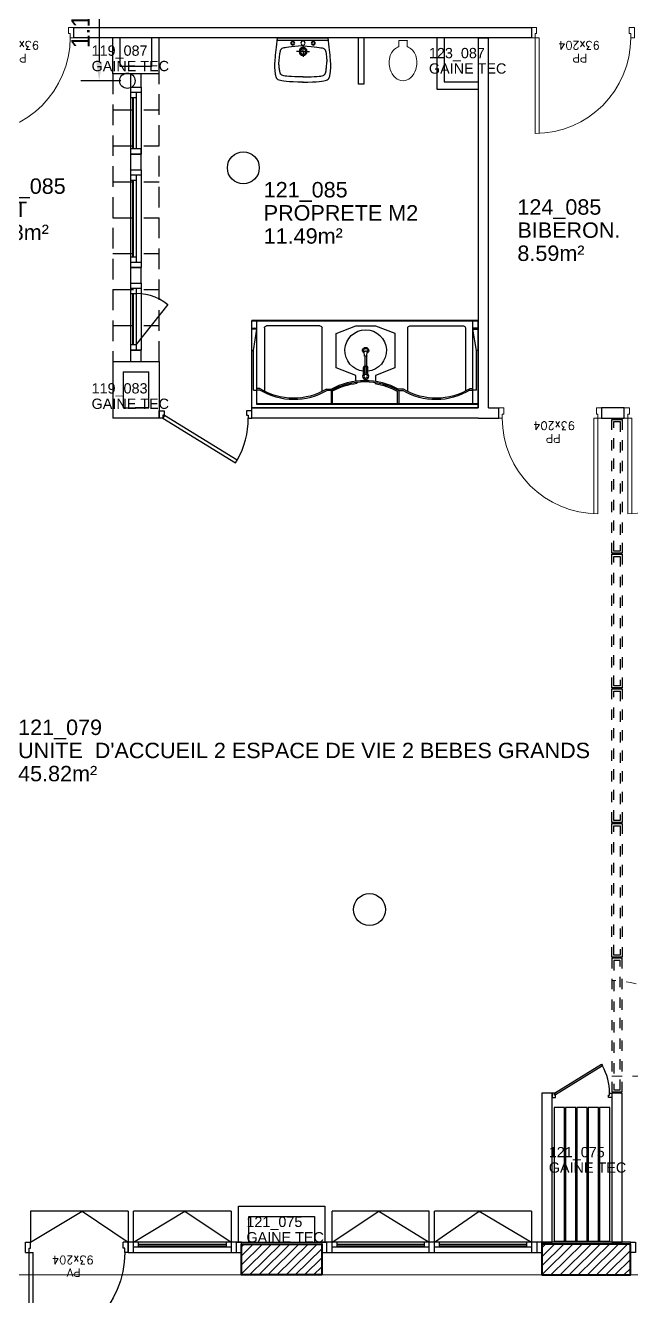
# Model space of a CAD drawing. Header units: metres. Extents: x -8 to 211, y -5 to 120.
# Drawn here: x 118.29 to 124.18, y 74.57 to 86.94 of the extents above; entities that cross this region are included whole.
import ezdxf
from ezdxf.enums import TextEntityAlignment as Align

# ---------------------------------------------------------------- set-up
doc = ezdxf.new("R2010")
doc.units = ezdxf.units.M
doc.header["$LTSCALE"] = 0.8
doc.header["$MEASUREMENT"] = 0
for name, pattern in [('CACHE2', [0.1875, 0.125, -0.0625]), ('CACHÉ', [0.25, 0.125, -0.125]), ('CONTINU', [0]), ('HIDDEN', [0.375, 0.25, -0.125])]:
    doc.linetypes.add(name, pattern=pattern)
doc.layers.get('0').update_dxf_attribs({"linetype": 'CONTINUOUS'})
doc.layers.get('Defpoints').update_dxf_attribs({"linetype": 'CONTINUOUS'})
for name, color, linetype in [('0_Fmult', 7, 'CONTINUOUS'), ('A-EQTE-SANITAIRE', 5, 'CONTINUOUS'), ('A-FINITION-C', 192, 'CONTINUOUS'), ('A-MOBILIER', 46, 'CONTINUOUS'), ('A_AGENC', 204, 'CONTINUOUS'), ('A_CHASS', 4, 'CONTINUOUS'), ('A_COTE', 4, 'CONTINUOUS'), ('A_EQMP', 142, 'CONTINUOUS'), ('A_Etiqu_Gaine', 7, 'CONTINUOUS'), ('A_Etiqu_Gaine_ancien', 7, 'CONTINUOUS'), ('A_Etiqu_Gaine_code', 7, 'CONTINUOUS'), ('A_Etiqu_Local', 7, 'CONTINUOUS'), ('A_HACH_STRUC', 7, 'CONTINUOUS'), ('A_MURS_CLOI', 7, 'CONTINUOUS')]:
    doc.layers.add(name, color=color, linetype=linetype)
for name, color, linetype, lineweight in [('A_MURS_STRU', 7, 'CONTINUOUS', 40), ('A_PORTE', 7, 'CONTINU', 0), ('A_SANI', 5, 'CONTINU', 0)]:
    doc.layers.add(name, color=color, linetype=linetype, lineweight=lineweight)
doc.styles.add('Attribut', font='arial.ttf')
doc.styles.add('ROMANS8', font='romans8', dxfattribs={"height": 10})
doc.dimstyles.get("Standard").update_dxf_attribs({"dimtxt": 0.18, "dimasz": 0.18, "dimexe": 0.18, "dimexo": 0.0625, "dimgap": 0.09, "dimtad": 1, "dimzin": 0, "dimdsep": 46, "dimtxsty": 'Standard', "dimcen": 0.09, "dimadec": 0, "dimazin": 0, "dimtfac": 1, "dimtofl": 0, "dimtmove": 0, "dimatfit": 3, "dimfxl": 1, "dimtolj": 1, "dimtzin": 0, "dimarcsym": 0})

# ---------------------------------------------------------------- blocks, each defined once
blk = doc.blocks.new('*D41')
at = {"layer": 'A_COTE', "color": 0, "linetype": 'Continuous', "lineweight": -2, "transparency": 16777216}
for p, q in [((119.22, 87.5), (118.829, 87.5)), ((119.009, 87.32), (119.009, 86.58)), ((119.22, 86.4), (118.829, 86.4))]:
    blk.add_line(p, q, dxfattribs=at)
at = {"layer": 'A_COTE', "color": 0, "linetype": 'Continuous', "transparency": 16777216}
for points in [[(118.979, 87.32), (119.039, 87.32), (119.009, 87.5)], [(118.979, 86.58), (119.039, 86.58), (119.009, 86.4)]]:
    blk.add_solid(points, dxfattribs=at)
at = {"layer": 'Defpoints', "color": 0, "linetype": 'Continuous', "transparency": 16777216}
for p in [(119.283, 87.5), (119.009, 86.4), (119.283, 86.4)]:
    blk.add_point(p, dxfattribs=at)
at = {"layer": 'A_COTE', "color": 0, "linetype": 'Continuous', "transparency": 16777216, "insert": (118.829, 86.95), "char_height": 0.18, "attachment_point": 5, "rotation": 90}
blk.add_mtext('\\A1;1.10', dxfattribs=at)
blk = doc.blocks.new('WC_CRECH')
at = {"linetype": 'ByBlock'}
for p, q in [((4, 0), (-4, 0)), ((-4.2, -0.3), (-4.2, -5.9)), ((4.2, -0.3), (4.2, -5.9))]:
    blk.add_line(p, q, dxfattribs=at)
for centre, radius, start, end in [((-4, -0.3), 0.3, 90, 180), ((4, -0.3), 0.3, 0, 90), ((0, -18.5), 13, 112.0776, 161.3283), ((-5.5, -5), 1.5, 292.0776, 323.1301), ((5.5, -5), 1.5, 216.8699, 247.9224), ((0, -18.5), 13, 18.6717, 67.9224), ((9, -21.5), 22.5, 161.3283, 180), ((9, -21.5), 22.5, 180, 196.8859), ((-9, -21.5), 22.5, 0, 18.6717), ((-9, -21.5), 22.5, 343.1141, 0), ((4.7, -22.8), 18, 196.8859, 227.8886), ((0, -28), 11, 227.8886, 270), ((0, -28), 11, 270, 312.1114), ((-4.7, -22.8), 18, 312.1114, 343.1141)]:
    blk.add_arc(centre, radius, start, end, dxfattribs=at)
blk = doc.blocks.new('BROCA1-G169')
at = {"layer": 'A-EQTE-SANITAIRE', "linetype": 'Continuous'}
for points in [[(27.826138, 5.221161), (27.782175, 5.218195), (27.744941, 5.215266), (27.713822, 5.212355), (27.68821, 5.209444), (27.667491, 5.206513), (27.651056, 5.203543), (27.638292, 5.200516), (27.62859, 5.197411), (27.621338, 5.19421), (27.615925, 5.190894), (27.615925, 5.190894), (27.613724, 5.189182), (27.611801, 5.187411), (27.610123, 5.185551), (27.608661, 5.183578), (27.607384, 5.181464), (27.606262, 5.179183), (27.605265, 5.176706), (27.604361, 5.174008), (27.603521, 5.171062), (27.602714, 5.167841), (27.602714, 5.167841), (27.601123, 5.160528), (27.599567, 5.152158), (27.598071, 5.142884), (27.59666, 5.132857), (27.595359, 5.122229), (27.594193, 5.111151), (27.593185, 5.099775), (27.592362, 5.088253), (27.591747, 5.076736), (27.591366, 5.065376)], [(27.822781, 5.221161), (27.866739, 5.218195), (27.903971, 5.215266), (27.935088, 5.212355), (27.9607, 5.209444), (27.981419, 5.206513), (27.997855, 5.203543), (28.010619, 5.200516), (28.020322, 5.197411), (28.027574, 5.19421), (28.032988, 5.190894), (28.032988, 5.190894), (28.035188, 5.189182), (28.037111, 5.187411), (28.038789, 5.185551), (28.04025, 5.183578), (28.041526, 5.181464), (28.042647, 5.179183), (28.043644, 5.176706), (28.044547, 5.174008), (28.045386, 5.171062), (28.046193, 5.167841), (28.046193, 5.167841), (28.047783, 5.16053), (28.049338, 5.152175), (28.050832, 5.142943), (28.05224, 5.132997), (28.053538, 5.122502), (28.054701, 5.111623), (28.055702, 5.100524), (28.056518, 5.089371), (28.057122, 5.078327), (28.057491, 5.067558)]]:
    blk.add_lwpolyline(points, dxfattribs=at)
blk = doc.blocks.new('BROCA1-G170')
at = {"layer": 'A-EQTE-SANITAIRE', "linetype": 'Continuous'}
for points in [[(27.826138, 4.919128), (27.782175, 4.919521), (27.744941, 4.920389), (27.713822, 4.921695), (27.68821, 4.9234), (27.667491, 4.925467), (27.651056, 4.927858), (27.638292, 4.930535), (27.62859, 4.93346), (27.621338, 4.936595), (27.615925, 4.939902), (27.615925, 4.939902), (27.613724, 4.941613), (27.611801, 4.943385), (27.610123, 4.945244), (27.608661, 4.947216), (27.607384, 4.94933), (27.606262, 4.951612), (27.605265, 4.954088), (27.604361, 4.956785), (27.603521, 4.959731), (27.602714, 4.962952), (27.602714, 4.962952), (27.601123, 4.970266), (27.599567, 4.978636), (27.598071, 4.987911), (27.59666, 4.997938), (27.595359, 5.008567), (27.594193, 5.019645), (27.593185, 5.031022), (27.592362, 5.042544), (27.591747, 5.054062), (27.591366, 5.065422)], [(27.822781, 4.919128), (27.866739, 4.919521), (27.903971, 4.920389), (27.935088, 4.921695), (27.9607, 4.9234), (27.981419, 4.925467), (27.997855, 4.927858), (28.010619, 4.930535), (28.020322, 4.93346), (28.027574, 4.936595), (28.032988, 4.939902), (28.032988, 4.939902), (28.035188, 4.941613), (28.037111, 4.943385), (28.038789, 4.945244), (28.04025, 4.947216), (28.041526, 4.94933), (28.042647, 4.951612), (28.043644, 4.954088), (28.044547, 4.956785), (28.045386, 4.959731), (28.046193, 4.962952), (28.046193, 4.962952), (28.047783, 4.970264), (28.049338, 4.978619), (28.050832, 4.987852), (28.05224, 4.997798), (28.053538, 5.008294), (28.054701, 5.019174), (28.055702, 5.030273), (28.056518, 5.041427), (28.057122, 5.052471), (28.057491, 5.06324)]]:
    blk.add_lwpolyline(points, dxfattribs=at)
blk = doc.blocks.new('BROCA1-G168')
at = {"layer": 'A-EQTE-SANITAIRE'}
for name in ['BROCA1-G169', 'BROCA1-G170']:
    blk.add_blockref(name, (0, 0), dxfattribs=at)
blk = doc.blocks.new('BROCA1-G167')
at = {"layer": 'A-EQTE-SANITAIRE', "linetype": 'Continuous'}
for p, q in [((28.072643, 5.300003), (27.577328, 5.300003)), ((28.072643, 5.275101), (27.577328, 5.275101)), ((27.823009, 5.166458), (27.823009, 5.217514)), ((27.823009, 5.166458), (27.759792, 5.166458)), ((27.823009, 5.166458), (27.886242, 5.166458)), ((27.823009, 5.166458), (27.823009, 5.115402))]:
    blk.add_line(p, q, dxfattribs=at)
for points in [[(27.826946, 4.868286), (27.775527, 4.869048), (27.73197, 4.870321), (27.695554, 4.872081), (27.665559, 4.874305), (27.641262, 4.87697), (27.621944, 4.880054), (27.606883, 4.883532), (27.595357, 4.887381), (27.586647, 4.891579), (27.58003, 4.896103), (27.58003, 4.896103), (27.577292, 4.898487), (27.574865, 4.900986), (27.572718, 4.90364), (27.57082, 4.90649), (27.569139, 4.909576), (27.567644, 4.912936), (27.566304, 4.916613), (27.565086, 4.920644), (27.56396, 4.925071), (27.562894, 4.929933), (27.562894, 4.929933), (27.561862, 4.935251), (27.560863, 4.940968), (27.559904, 4.947008), (27.558988, 4.953296), (27.558121, 4.959754), (27.557309, 4.966308), (27.556555, 4.97288), (27.555866, 4.979396), (27.555247, 4.985778), (27.554702, 4.991952), (27.554702, 4.991952), (27.554237, 4.997867), (27.553854, 5.003585), (27.553557, 5.009195), (27.553347, 5.014782), (27.553229, 5.020437), (27.553204, 5.026246), (27.553275, 5.032298), (27.553444, 5.03868), (27.553716, 5.045481), (27.554092, 5.052789), (27.554092, 5.052789), (27.555157, 5.069134), (27.556611, 5.087716), (27.558411, 5.108395), (27.560518, 5.131029), (27.562891, 5.155477), (27.56549, 5.181598), (27.568274, 5.209253), (27.571201, 5.238299), (27.574233, 5.268596), (27.577328, 5.300003)], [(27.823009, 4.868286), (27.874433, 4.869048), (27.917993, 4.870321), (27.954411, 4.872081), (27.984409, 4.874305), (28.008706, 4.87697), (28.028025, 4.880054), (28.043086, 4.883532), (28.054611, 4.887381), (28.06332, 4.891579), (28.069936, 4.896103), (28.069936, 4.896103), (28.072674, 4.898487), (28.0751, 4.900986), (28.077246, 4.90364), (28.079143, 4.90649), (28.080823, 4.909576), (28.082317, 4.912936), (28.083657, 4.916613), (28.084874, 4.920644), (28.086, 4.925071), (28.087067, 4.929933), (28.087067, 4.929933), (28.088099, 4.935251), (28.089098, 4.940968), (28.090058, 4.947008), (28.090975, 4.953296), (28.091842, 4.959754), (28.092656, 4.966308), (28.09341, 4.97288), (28.0941, 4.979396), (28.094721, 4.985778), (28.095266, 4.991952), (28.095266, 4.991952), (28.095732, 4.997867), (28.096116, 5.003585), (28.096413, 5.009195), (28.096623, 5.014782), (28.096742, 5.020437), (28.096767, 5.026246), (28.096696, 5.032298), (28.096527, 5.03868), (28.096255, 5.045481), (28.095879, 5.052789), (28.095879, 5.052789), (28.094814, 5.069134), (28.09336, 5.087716), (28.09156, 5.108395), (28.089453, 5.131029), (28.08708, 5.155477), (28.084481, 5.181598), (28.081697, 5.209253), (28.07877, 5.238299), (28.075738, 5.268596), (28.072643, 5.300003)]]:
    blk.add_lwpolyline(points, dxfattribs=at)
for centre, radius in [((27.723522, 5.24794), 0.018922), ((27.723522, 5.24794), 0.014404), ((27.823009, 5.166458), 0.038702), ((27.823009, 5.166458), 0.027388), ((27.823009, 5.24794), 0.020417), ((27.922512, 5.24794), 0.018922), ((27.922512, 5.24794), 0.014404)]:
    blk.add_circle(centre, radius, dxfattribs=at)
at = {"layer": 'A-EQTE-SANITAIRE'}
blk.add_blockref('BROCA1-G168', (0, 0), dxfattribs=at)
blk = doc.blocks.new('CHAVONNET 2510 PLAN')
for p, q in [((9.1, 0.9), (2.9, 0.9)), ((19.5, 0.9), (9.8, 0.9)), ((9.1, -0.9), (2.9, -0.9)), ((19.5, -0.9), (9.8, -0.9))]:
    blk.add_line(p, q)
for points in [[(2.2, 2), (8.4, 2)], [(2.7, 1.4), (8.3, 1.4)], [(19.5, 0.9), (19.5, 0)], [(19.5, -0.9), (19.5, 0)], [(19.7, 1.2), (23.8, 1.4)], [(24.2, 0.9), (24.2, 0)], [(24.2, -0.9), (24.2, 0)], [(2.2, -2), (8.4, -2)], [(2.7, -1.4), (8.3, -1.4)], [(19.7, -1.2), (23.8, -1.4)]]:
    blk.add_lwpolyline(points)
for radius in [3, 1.8]:
    blk.add_circle((0, 0), radius)
for centre, radius, start, end in [((8.1, 0.1), 1.34, 357.3786, 79.8807), ((8.1, 0.1), 1.94, 357.3786, 79.8807), ((8.1, -0.1), 1.94, 280.1193, 2.6214), ((19.7, 1), 0.217, 85.0412, 202.7221), ((23.8, 1), 0.456, 349.8817, 90.5832), ((8.1, -0.1), 1.34, 280.1193, 2.6214), ((19.7, -1), 0.217, 157.2779, 274.9588), ((23.8, -1), 0.456, 269.4168, 10.1183)]:
    blk.add_arc(centre, radius, start, end)
blk = doc.blocks.new('loxox 220 lavabo')
for p, q in [((0, -0.1), (220, -0.1)), ((220, -0.1), (0, -0.1)), ((0, -0.1), (0, -85.1)), ((1.7, -0.1), (1.7, -0.1)), ((1.7, -0.1), (1.7, -0.1)), ((1.7, -0.1), (1.7, -0.1)), ((1.7, -0.1), (25, -0.1)), ((220, -3.3), (5, -3.3)), ((5, -3.3), (5, -85.1)), ((5, -4.2), (77.2, -4.2)), ((47.1, -10.4), (47.1, -10.4)), ((77.2, -17.1), (77.2, -3.4)), ((78.5, -3.3), (78.5, -16.5)), ((78.5, -4.2), (220, -4.2)), ((141.5, -3.3), (141.5, -16.4)), ((142.8, -17.1), (142.8, -3.4)), ((172.9, -10.4), (172.9, -10.4)), ((218.3, -0.1), (195, -0.1)), ((215, -3.3), (215, -85.1)), ((218.3, -0.1), (218.3, -0.1)), ((218.3, -0.1), (218.3, -0.1)), ((218.3, -0.1), (218.3, -0.1)), ((220, -0.1), (220, -85.1)), ((1.7, -17.4), (5, -17.4)), ((1.7, -17.4), (1.7, -55.9)), ((8, -17.4), (5, -17.4)), ((8, -18.8), (5, -18.8)), ((12.3, -77.8), (12.3, -16.3)), ((68.3, -15.9), (68.3, -77.8)), ((68.5, -19.5), (68.5, -19.5)), ((72.6, -18.3), (77.4, -18.3)), ((77.2, -17.1), (73.3, -17.1)), ((102.3, -24.1), (102.7, -25.2)), ((119.9, -23.8), (119.5, -24.9)), ((147.4, -18.3), (142.5, -18.3)), ((142.8, -17.1), (146.7, -17.1)), ((151.5, -19.5), (151.5, -19.5)), ((151.7, -15.9), (151.7, -77.8)), ((207.7, -77.8), (207.7, -16.3)), ((212, -17.4), (215, -17.4)), ((212, -18.8), (215, -18.8)), ((218.3, -17.4), (215, -17.4)), ((218.3, -17.4), (218.3, -55.9)), ((101, -31.6), (82, -38.9)), ((101.3, -26.2), (101, -31.6)), ((120.3, -31.6), (120.3, -25.9)), ((139.1, -39.1), (120.3, -31.6)), ((82, -38.9), (82, -72.5)), ((139.1, -72.9), (139.1, -39.1)), ((0, -56), (1.7, -56)), ((1.7, -56), (5, -76.5)), ((218.3, -56), (215, -76.5)), ((220, -56), (218.3, -56)), ((82, -72.5), (101.1, -79.9)), ((120.4, -79.9), (139.1, -72.9)), ((5, -76.5), (0, -76.5)), ((0, -77.6), (5, -77.6)), ((220, -84.3), (0, -84.3)), ((220, -85.1), (0, -85.1)), ((3, -78.4), (3, -78.4)), ((66.3, -79.8), (14.3, -79.8)), ((101.1, -79.9), (120.4, -79.9)), ((153.7, -79.8), (205.7, -79.8)), ((215, -76.5), (220, -76.5)), ((220, -77.6), (215, -77.6)), ((217, -78.4), (217, -78.4))]:
    blk.add_line(p, q)
for centre, radius, start, end in [((40.9, -71.2), 63.1, 59.0783, 121.4924), ((40.7, -71.7), 62.2, 59.1403, 121.6996), ((179.1, -71.2), 63.1, 58.5076, 120.9217), ((179.3, -71.7), 62.2, 58.3004, 120.8597), ((110, 41.9), 67.5, 240.9058, 299.0942), ((109.9, 40.2), 67, 240.9077, 299.0923), ((109.8, 41.2), 65.7, 241.5841, 263.4291), ((109.8, 41.2), 65.7, 278.7961, 298.7817), ((110.7, -55.9), 20.2, 95.6887, 84.3054), ((110.7, -55.9), 20.2, 92.5557, 93.9771), ((110.7, -55.9), 20.2, 86.0161, 87.4403), ((110.7, -55.9), 3, 116.7643, 63.2048), ((110.7, -55.9), 2, 135.4191, 44.5199), ((14.3, -77.8), 2, 180, 270), ((66.3, -77.8), 2, 270, 0), ((153.7, -77.8), 2, 180, 270), ((205.7, -77.8), 2, 270, 0)]:
    blk.add_arc(centre, radius, start, end)
at = {"rotation": 270}
blk.add_blockref('CHAVONNET 2510 PLAN', (110.7, -30.9), dxfattribs=at)
blk = doc.blocks.new('A_Etiqu_Local')
at = {"style": 'Attribut', "flags": 1}
for tag, p in [('CODE_HOPITAL', (-0.446, 1.632)), ('CODE_SITE', (-0.446, 1.407)), ('CODE_BATIMENT', (-0.446, 1.182)), ('CODE_SECTEUR', (-0.446, 0.957)), ('CODE_ETAGE', (-0.446, 0.732)), ('NOM_NORMALISE', (-0.446, -0.843)), ('SECTEUR_ACTIVITE', (-0.446, -1.068)), ('SOUS_SECTEUR_ACTIVITE', (-0.446, -1.293)), ('VOLUME', (-0.446, -1.518)), ('SERVICE', (-0.446, -1.743)), ('CODE_UG', (-0.446, -1.968)), ('CODE_UA', (-0.446, -2.193)), ('CODE_POLE', (-0.446, -2.418)), ('OCCUPANT_EXTERNE', (-0.446, -2.643)), ('DISPONIBILITE', (-0.446, -2.868)), ('ACCES_HANDICAPES', (-0.446, -3.093)), ('NATURE_SOL', (-0.446, -3.318)), ('RISQUE_LABORATOIRE', (-0.446, -3.543)), ('AMIANTE', (-0.446, -3.768))]:
    blk.add_attdef(tag, p, '', height=0.15, dxfattribs=at)
at = {"layer": 'A_Etiqu_Local', "style": 'Attribut'}
for tag, p in [('CODE_PIECE', (-0.446, 0.282)), ('NOM_USAGE', (-0.446, 0.057)), ('SURFACE', (-0.446, -0.168))]:
    blk.add_attdef(tag, p, '', height=0.15, dxfattribs=at)
blk = doc.blocks.new('A_Etiqu_Gaine')
at = {"style": 'Attribut', "flags": 1}
for tag, p in [('CODE_HOPITAL', (-0.432, 0.865)), ('CODE_SITE', (-0.432, 0.715)), ('CODE_BATIMENT', (-0.432, 0.565)), ('CODE_SECTEUR', (-0.432, 0.415)), ('CODE_ETAGE', (-0.432, 0.265)), ('NOM_NORMALISE', (-0.432, -0.335)), ('SECTEUR_ACTIVITE', (-0.432, -0.485)), ('SOUS_SECTEUR_ACTIVITE', (-0.432, -0.635)), ('SURFACE', (-0.432, -0.785)), ('CODE_UG', (-0.432, -0.935)), ('CODE_POLE', (-0.432, -1.085)), ('AMIANTE', (-0.432, -1.235))]:
    blk.add_attdef(tag, p, '', height=0.1, dxfattribs=at)
at = {"layer": 'A_Etiqu_Gaine', "style": 'Attribut'}
blk.add_attdef('NOM_USAGE', (-0.432, -0.185), '', height=0.1, dxfattribs=at)
at = {"layer": 'A_Etiqu_Gaine_ancien', "style": 'Attribut'}
blk.add_attdef('CODE_PIECE_ANCIEN', (-0.432, 0.115), '', height=0.1, dxfattribs=at)
at = {"layer": 'A_Etiqu_Gaine_code', "style": 'Attribut'}
blk.add_attdef('CODE_PIECE', (-0.432, -0.035), '', height=0.1, dxfattribs=at)
blk = doc.blocks.new('BATI-10')
for p, q in [((0, 0.1), (0, 0)), ((0, 0.1), (0.035, 0.1)), ((0, 0), (0.05, 0)), ((0.035, 0.1), (0.035, 0.06)), ((0.035, 0.06), (0.05, 0.06)), ((0.05, 0.06), (0.05, 0))]:
    blk.add_line(p, q)
blk = doc.blocks.new('P90bt10')
for p, q in [((0.035, 1.03), (0.035, 0.1)), ((0.075, 1.029), (0.075, 0.1)), ((0.035, 0.1), (0.075, 0.1))]:
    blk.add_line(p, q)
blk.add_arc((0.035, 0.1), 0.93, 0, 90)
blk.add_blockref('BATI-10', (0, 0))
at = {"xscale": -1}
blk.add_blockref('BATI-10', (1, 0), dxfattribs=at)
at = {"style": 'ROMANS8'}
for tag, p in [('DEF', (0.47, 0.256)), ('DIM', (0.461, 0.134))]:
    blk.add_attdef(tag, text='', height=0.08, dxfattribs=at).set_placement(p, align=Align.CENTER)

msp = doc.modelspace()

# ---------------------------------------------------------------- hatches: boundary and pattern name
at = {"layer": 'A_HACH_STRUC'}
h = msp.add_hatch(dxfattribs=at)
h.set_pattern_fill('ANSI31', color=8, scale=0.5, angle=359.76959, style=0)
h.paths.add_polyline_path([(121.172, 75.084), (120.392, 75.084), (120.392, 75.004), (120.392, 75.004), (120.392, 74.784), (121.172, 74.784)])
h = msp.add_hatch(dxfattribs=at)
h.set_pattern_fill('ANSI31', color=8, scale=0.5, angle=359.76959, style=0)
h.paths.add_polyline_path([(124.172, 75.084), (123.312, 75.084), (123.312, 75.004), (123.312, 74.784), (124.172, 74.784)])

# ---------------------------------------------------------------- linework, layer by layer
at = {"layer": '0_Fmult', "color": 8, "const_width": 0.01}
msp.add_lwpolyline([(116.992, 97.522), (116.992, 83.418), (111.592, 83.418), (111.592, 77.973), (117.942, 77.973), (117.942, 74.784), (132.942, 74.784), (132.942, 72.934), (137.662, 72.934), (137.642, 86.882), (137.662, 89.618), (136.67, 89.618), (136.67, 97.522)], close=True, dxfattribs=at)
at = {"layer": 'A-FINITION-C', "color": 8}
for points in [[(120.342, 75.104), (121.222, 75.104)], [(124.172, 75.104), (123.262, 75.104)]]:
    msp.add_lwpolyline(points, dxfattribs=at)
at = {"layer": 'A-MOBILIER', "color": 8, "linetype": 'HIDDEN'}
for points in [[(119.142, 86.468), (119.142, 83.668), (119.592, 83.668), (119.592, 86.468)], [(119.592, 86.468), (119.142, 86.468)], [(119.142, 86.118), (119.592, 86.118)], [(119.142, 85.768), (119.592, 85.768)], [(119.142, 85.418), (119.592, 85.418)], [(119.142, 85.068), (119.592, 85.068)], [(119.142, 84.718), (119.592, 84.718)], [(119.142, 84.368), (119.592, 84.368)], [(119.142, 84.018), (119.592, 84.018)]]:
    msp.add_lwpolyline(points, dxfattribs=at)
at = {"layer": 'A-MOBILIER', "color": 8}
for centre in [(120.41, 85.553), (121.636, 78.338)]:
    msp.add_circle(centre, 0.155, dxfattribs=at)
at = {"layer": 'A_AGENC', "color": 8}
for points in [[(119.642, 83.188), (119.642, 83.148), (119.627, 83.148), (119.627, 83.118), (119.592, 83.118), (119.592, 83.188)], [(119.627, 83.118), (120.335, 82.684), (120.35, 82.71), (119.643, 83.143)], [(120.442, 83.188), (120.442, 83.148), (120.457, 83.148), (120.457, 83.118), (120.492, 83.118), (120.492, 83.188)], [(123.435, 76.554), (123.891, 76.833), (123.901, 76.817), (123.445, 76.537)], [(123.444, 76.509), (123.444, 76.534), (123.435, 76.534), (123.435, 76.554), (123.412, 76.554), (123.412, 76.509)], [(123.96, 76.509), (123.96, 76.534), (123.97, 76.534), (123.97, 76.554), (123.992, 76.554), (123.992, 76.509)]]:
    msp.add_lwpolyline(points, close=True, dxfattribs=at)
for centre, radius, start, end in [((119.627, 83.118), 0.831, 330.5689, 0), ((123.435, 76.554), 0.535, 0, 29.4311)]:
    msp.add_arc(centre, radius, start, end, dxfattribs=at)
at = {"layer": 'A_CHASS', "color": 8}
for p, q in [((119.367, 83.83), (119.678, 84.222)), ((120.292, 75.404), (120.292, 75.004)), ((123.212, 75.404), (123.212, 75.004)), ((120.392, 75.104), (119.292, 75.104)), ((121.172, 75.004), (123.312, 75.004))]:
    msp.add_line(p, q, dxfattribs=at)
for points in [[(119.417, 86.337), (119.417, 85.687), (119.317, 85.687)], [(119.317, 85.687), (119.317, 86.337)], [(119.317, 86.337), (119.417, 86.337)], [(119.417, 86.287), (119.317, 86.287)], [(119.317, 86.237), (119.367, 86.237)], [(119.332, 86.237), (119.332, 85.737)], [(119.342, 85.737), (119.342, 86.237)], [(119.367, 86.287), (119.367, 85.737)], [(119.417, 85.737), (119.317, 85.737)], [(119.417, 85.534), (119.417, 84.584), (119.317, 84.584), (119.317, 85.534)], [(119.317, 85.534), (119.417, 85.534)], [(119.317, 85.484), (119.417, 85.484)], [(119.367, 85.484), (119.367, 84.634)], [(119.317, 85.434), (119.367, 85.434)], [(119.332, 85.434), (119.332, 84.684)], [(119.342, 84.684), (119.342, 85.434)], [(119.367, 84.684), (119.317, 84.684)], [(119.317, 84.634), (119.417, 84.634)], [(119.417, 84.43), (119.417, 83.78), (119.317, 83.78), (119.317, 84.43)], [(119.317, 84.43), (119.417, 84.43)], [(119.417, 84.38), (119.317, 84.38)], [(119.317, 84.33), (119.367, 84.33)], [(119.332, 84.33), (119.332, 83.83)], [(119.342, 83.83), (119.342, 84.33)], [(119.367, 84.38), (119.367, 83.78)], [(119.367, 83.83), (119.317, 83.83)], [(119.292, 75.404), (118.342, 75.404), (118.342, 75.104), (118.842, 75.404), (119.292, 75.104)], [(119.292, 75.404), (119.292, 75.004), (120.392, 75.004)], [(119.342, 75.004), (119.342, 75.404)], [(119.342, 75.104), (119.842, 75.404), (120.292, 75.104)], [(120.292, 75.404), (119.342, 75.404)], [(121.272, 75.004), (121.272, 75.404)], [(121.272, 75.104), (121.727, 75.404), (122.217, 75.104)], [(122.217, 75.404), (121.272, 75.404)], [(122.217, 75.004), (122.217, 75.404)], [(122.267, 75.004), (122.267, 75.404)], [(122.267, 75.104), (122.702, 75.404), (123.212, 75.104)], [(123.212, 75.404), (122.267, 75.404)], [(120.292, 75.054), (119.342, 75.054)], [(119.392, 75.054), (119.392, 75.104)], [(120.242, 75.079), (119.392, 75.079)], [(119.392, 75.069), (120.242, 75.069)], [(120.242, 75.104), (120.242, 75.054)], [(120.342, 75.004), (120.342, 75.104)], [(120.392, 75.004), (120.392, 75.104)], [(123.312, 75.104), (121.172, 75.104), (121.172, 75.004)], [(121.222, 75.004), (121.222, 75.104)], [(122.217, 75.054), (121.272, 75.054)], [(121.322, 75.054), (121.322, 75.104)], [(122.167, 75.079), (121.322, 75.079)], [(121.322, 75.069), (122.167, 75.069)], [(122.167, 75.104), (122.167, 75.054)], [(123.212, 75.054), (122.267, 75.054)], [(122.317, 75.054), (122.317, 75.104)], [(123.162, 75.079), (122.317, 75.079)], [(122.317, 75.069), (123.162, 75.069)], [(123.162, 75.104), (123.162, 75.054)], [(123.262, 75.104), (123.262, 75.004)], [(123.312, 75.004), (123.312, 75.104)]]:
    msp.add_lwpolyline(points, dxfattribs=at)
msp.add_lwpolyline([(124.222, 75.004), (124.172, 75.004), (124.172, 75.104), (124.222, 75.104)], close=True, dxfattribs=at)
msp.add_arc((119.367, 83.83), 0.5, 51.573, 95.7392, dxfattribs=at)
at = {"layer": 'A_COTE', "color": 8}
msp.add_circle((119.283, 86.4), 0.075, dxfattribs=at)
at = {"layer": 'A_MURS_CLOI', "color": 8}
for p, q in [((118.762, 86.818), (118.762, 86.918)), ((118.762, 86.918), (123.211, 86.918)), ((123.211, 86.818), (118.762, 86.818)), ((119.142, 86.468), (119.142, 86.818)), ((119.212, 86.538), (119.212, 86.818)), ((119.522, 86.538), (119.522, 86.818)), ((119.592, 86.468), (119.592, 86.818)), ((122.292, 86.818), (122.292, 86.318)), ((122.362, 86.818), (122.362, 86.388)), ((122.692, 86.818), (122.792, 86.818)), ((122.692, 86.818), (122.692, 83.218)), ((122.792, 83.218), (122.792, 86.818)), ((123.21, 86.918), (123.21, 86.818)), ((119.592, 86.468), (119.142, 86.468)), ((119.522, 86.538), (119.212, 86.538)), ((119.317, 86.337), (119.317, 86.468)), ((119.417, 86.337), (119.417, 86.468)), ((119.317, 86.337), (119.417, 86.337)), ((122.292, 86.318), (122.692, 86.318)), ((122.362, 86.388), (122.692, 86.388)), ((119.317, 85.534), (119.317, 85.737)), ((119.317, 85.687), (119.417, 85.687)), ((119.417, 85.534), (119.417, 85.737)), ((119.317, 85.534), (119.417, 85.534)), ((119.317, 84.43), (119.317, 84.584)), ((119.317, 84.584), (119.417, 84.584)), ((119.417, 84.43), (119.417, 84.584)), ((119.317, 84.43), (119.417, 84.43)), ((119.317, 83.668), (119.317, 83.78)), ((119.317, 83.78), (119.417, 83.78)), ((119.417, 83.668), (119.417, 83.78)), ((119.142, 83.668), (119.592, 83.668)), ((119.142, 83.668), (119.142, 83.118)), ((119.592, 83.668), (119.592, 83.118)), ((119.242, 83.568), (119.492, 83.568)), ((119.242, 83.568), (119.242, 83.218)), ((119.492, 83.218), (119.492, 83.568)), ((119.242, 83.218), (119.492, 83.218)), ((119.492, 83.218), (119.359, 83.218)), ((122.692, 83.218), (120.492, 83.218)), ((120.492, 83.118), (120.492, 83.218)), ((122.792, 83.218), (122.892, 83.218)), ((122.892, 83.118), (122.892, 83.218)), ((119.592, 83.118), (119.142, 83.118)), ((122.692, 83.118), (120.492, 83.118)), ((122.692, 83.118), (122.892, 83.118)), ((119.292, 75.104), (119.292, 75.004))]:
    msp.add_line(p, q, dxfattribs=at)
at = {"layer": 'A_MURS_CLOI', "color": 8, "flags": 128}
msp.add_lwpolyline([(121.58, 86.818), (121.58, 86.368), (121.53, 86.368), (121.53, 86.818)], dxfattribs=at)
at = {"layer": 'A_MURS_CLOI', "color": 8}
for points in [[(123.892, 83.118), (124.112, 83.118), (124.112, 83.218), (123.892, 83.218)], [(123.412, 76.554), (123.312, 76.554), (123.312, 75.104), (123.412, 75.104)], [(124.092, 76.554), (123.992, 76.554), (123.992, 75.104), (124.092, 75.104)], [(123.532, 76.413), (123.432, 76.413), (123.432, 75.113), (123.532, 75.113)], [(123.642, 76.413), (123.542, 76.413), (123.542, 75.113), (123.642, 75.113)], [(123.752, 76.413), (123.652, 76.413), (123.652, 75.113), (123.752, 75.113)], [(123.862, 76.413), (123.762, 76.413), (123.762, 75.113), (123.862, 75.113)], [(123.972, 76.413), (123.872, 76.413), (123.872, 75.113), (123.972, 75.113)]]:
    msp.add_lwpolyline(points, close=True, dxfattribs=at)
at = {"layer": 'A_MURS_CLOI', "color": 8, "linetype": 'CACHÉ'}
for points in [[(124.092, 81.804), (123.992, 81.804), (123.992, 83.104), (124.092, 83.104)], [(124.092, 80.494), (123.992, 80.494), (123.992, 81.794), (124.092, 81.794)], [(124.092, 79.184), (123.992, 79.184), (123.992, 80.484), (124.092, 80.484)], [(124.092, 77.874), (123.992, 77.874), (123.992, 79.174), (124.092, 79.174)], [(124.092, 77.864), (123.992, 77.864), (123.992, 76.564), (124.092, 76.564)]]:
    msp.add_lwpolyline(points, close=True, dxfattribs=at)
at = {"layer": 'A_MURS_CLOI', "color": 8, "linetype": 'CACHE2'}
for points in [[(124.072, 81.824), (124.012, 81.824), (124.012, 83.084), (124.072, 83.084)], [(124.072, 80.514), (124.012, 80.514), (124.012, 81.774), (124.072, 81.774)], [(124.072, 79.204), (124.012, 79.204), (124.012, 80.464), (124.072, 80.464)], [(124.072, 77.894), (124.012, 77.894), (124.012, 79.154), (124.072, 79.154)], [(124.072, 77.844), (124.012, 77.844), (124.012, 76.584), (124.072, 76.584)]]:
    msp.add_lwpolyline(points, close=True, dxfattribs=at)
at = {"layer": 'A_MURS_CLOI', "color": 8}
for points in [[(120.362, 75.104), (120.362, 75.454), (121.202, 75.454), (121.202, 75.104)], [(120.462, 75.104), (120.462, 75.354), (121.102, 75.354), (121.102, 75.104)]]:
    msp.add_lwpolyline(points, dxfattribs=at)
at = {"layer": 'A_MURS_CLOI', "color": 8, "linetype": 'CACHÉ'}
for p in [(124.042, 81.799), (124.042, 80.489)]:
    msp.add_point(p, dxfattribs=at)
at = {"layer": 'A_MURS_STRU', "color": 8}
for points in [[(121.172, 74.784), (120.392, 74.784), (120.392, 75.084), (121.172, 75.084)], [(123.312, 74.784), (124.172, 74.784), (124.172, 75.084), (123.312, 75.084)]]:
    msp.add_lwpolyline(points, close=True, dxfattribs=at)
at = {"layer": 'A_PORTE', "color": 8, "linetype": 'CACHÉ'}
msp.add_lwpolyline([(123.992, 76.718), (124.887, 76.718)], dxfattribs=at)
msp.add_arc((123.987, 76.747), 0.901, 358.1341, 89.6686, dxfattribs=at)

# ---------------------------------------------------------------- block references
at = {"layer": 'A_CHASS', "color": 8}
ref = msp.add_blockref('P90bt10', (118.292, 75.104), dxfattribs=dict(at, xscale=-1, rotation=180))
ref.add_attrib('DEF', 'PV', dxfattribs={"layer": '0', "height": 0.08, "rotation": 180, "style": 'ROMANS8'}).set_placement((118.762, 74.848), align=Align.CENTER)
ref.add_attrib('DIM', '93x204', dxfattribs={"layer": '0', "height": 0.08, "rotation": 180, "style": 'ROMANS8'}).set_placement((118.753, 74.97), align=Align.CENTER)
at = {"layer": 'A_EQMP', "color": 8, "xscale": -0.009999999999763531, "yscale": 0.009999999999990905, "zscale": 0.01, "rotation": 180}
msp.add_blockref('loxox 220 lavabo', (120.492, 83.217), dxfattribs=at)
at = {"layer": 'A_Etiqu_Gaine', "color": 8}
for p, values in [((119.367, 86.678), {'CODE_PIECE': '119_087', 'NOM_USAGE': 'GAINE TEC'}), ((122.646, 86.654), {'CODE_PIECE': '123_087', 'NOM_USAGE': 'GAINE TEC '}), ((119.367, 83.393), {'CODE_PIECE': '119_083', 'NOM_USAGE': 'GAINE TEC'}), ((123.811, 75.964), {'CODE_PIECE': '121_075', 'NOM_USAGE': 'GAINE TEC'}), ((120.872, 75.286), {'CODE_PIECE': '121_075', 'NOM_USAGE': 'GAINE TEC'})]:
    msp.add_blockref('A_Etiqu_Gaine', p, dxfattribs=at).add_auto_attribs(values)
at = {"layer": 'A_Etiqu_Local', "color": 8}
ref = msp.add_blockref('A_Etiqu_Local', (118.315, 85.018), dxfattribs=at)
ref.add_attrib('CODE_PIECE', '118_085', (117.868, 85.3), dxfattribs={"height": 0.15, "style": 'Attribut'})
ref.add_attrib('NOM_USAGE', 'DGT', (117.868, 85.075), dxfattribs={"height": 0.15, "style": 'Attribut'})
ref.add_attrib('SURFACE', '7.08m²', (117.868, 84.85), dxfattribs={"height": 0.15, "style": 'Attribut'})
ref = msp.add_blockref('A_Etiqu_Local', (121.055, 84.983), dxfattribs=at)
ref.add_attrib('CODE_PIECE', '121_085', (120.608, 85.265), dxfattribs={"height": 0.15, "style": 'Attribut'})
ref.add_attrib('NOM_USAGE', 'PROPRETE M2', (120.608, 85.04), dxfattribs={"height": 0.15, "style": 'Attribut'})
ref.add_attrib('SURFACE', '11.49m²', (120.608, 84.815), dxfattribs={"height": 0.15, "style": 'Attribut'})
ref = msp.add_blockref('A_Etiqu_Local', (123.521, 84.815), dxfattribs=at)
ref.add_attrib('CODE_PIECE', '124_085', (123.074, 85.097), dxfattribs={"height": 0.15, "style": 'Attribut'})
ref.add_attrib('NOM_USAGE', 'BIBERON.', (123.074, 84.872), dxfattribs={"height": 0.15, "style": 'Attribut'})
ref.add_attrib('SURFACE', '8.59m²', (123.074, 84.647), dxfattribs={"height": 0.15, "style": 'Attribut'})
ref = msp.add_blockref('A_Etiqu_Local', (118.667, 79.754), dxfattribs=at)
ref.add_attrib('CODE_PIECE', '121_079', (118.221, 80.036), dxfattribs={"height": 0.15, "style": 'Attribut'})
ref.add_attrib('NOM_USAGE', "UNITE  D'ACCUEIL 2 ESPACE DE VIE 2 BEBES GRANDS", (118.221, 79.811), dxfattribs={"height": 0.15, "style": 'Attribut'})
ref.add_attrib('SURFACE', '45.82m²', (118.221, 79.586), dxfattribs={"height": 0.15, "style": 'Attribut'})
at = {"layer": 'A_PORTE', "color": 8}
ref = msp.add_blockref('P90bt10', (117.762, 86.918), dxfattribs=dict(at, xscale=-1, rotation=180))
ref.add_attrib('DEF', 'PP', dxfattribs={"layer": '0', "height": 0.08, "rotation": 180, "style": 'ROMANS8'}).set_placement((118.232, 86.662), align=Align.CENTER)
ref.add_attrib('DIM', '93x204', dxfattribs={"layer": '0', "height": 0.08, "rotation": 180, "style": 'ROMANS8'}).set_placement((118.223, 86.784), align=Align.CENTER)
ref = msp.add_blockref('P90bt10', (123.211, 86.918), dxfattribs=dict(at, xscale=-1, rotation=180))
ref.add_attrib('DEF', 'PP', dxfattribs={"layer": '0', "height": 0.08, "rotation": 180, "style": 'ROMANS8'}).set_placement((123.681, 86.662), align=Align.CENTER)
ref.add_attrib('DIM', '93x204', dxfattribs={"layer": '0', "height": 0.08, "rotation": 180, "style": 'ROMANS8'}).set_placement((123.673, 86.784), align=Align.CENTER)
at = {"layer": 'A_PORTE', "color": 8, "rotation": 180}
msp.add_blockref('P90bt10', (123.892, 83.218), dxfattribs=at).add_auto_attribs({'DEF': 'PP', 'DIM': '93x204'})
at = {"layer": 'A_PORTE', "color": 8}
ref = msp.add_blockref('P90bt10', (124.112, 83.218), dxfattribs=dict(at, xscale=-1, rotation=180))
ref.add_attrib('DEF', 'PP', dxfattribs={"layer": '0', "height": 0.08, "rotation": 180, "style": 'ROMANS8'}).set_placement((124.582, 82.962), align=Align.CENTER)
ref.add_attrib('DIM', '93x204', dxfattribs={"layer": '0', "height": 0.08, "rotation": 180, "style": 'ROMANS8'}).set_placement((124.573, 83.084), align=Align.CENTER)
at = {"layer": 'A_SANI', "color": 8, "xscale": -1, "rotation": 359.9982140644809}
msp.add_blockref('BROCA1-G167', (148.813, 81.517), dxfattribs=at)
at = {"layer": 'A_SANI', "color": 8, "xscale": -0.009999999999763531, "yscale": 0.009999999999990905, "zscale": 0.01, "rotation": 359.9999999993486}
msp.add_blockref('WC_CRECH', (121.962, 86.79), dxfattribs=at)

# ---------------------------------------------------------------- dimensions: what is measured, and where the dimension line sits
at = {"layer": 'A_COTE', "color": 8, "linetype": 'Continuous'}
dim = msp.add_linear_dim(base=(119.009, 86.4), p1=(119.283, 87.5), p2=(119.283, 86.4), angle=90, dimstyle='Standard', dxfattribs=at)
dim.commit()
dim.dimension.update_dxf_attribs({"geometry": '*D41', "text_midpoint": (118.829, 86.95)})

doc.saveas('drawing.dxf')
